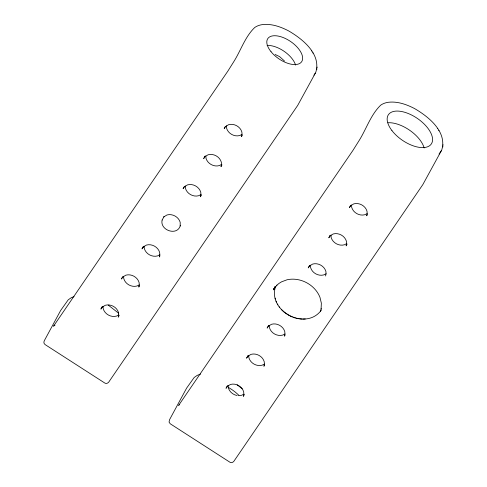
<?xml version="1.0" encoding="UTF-8"?>
<svg xmlns="http://www.w3.org/2000/svg" width="487" height="487" viewBox="0 0 487 487"><rect width="100%" height="100%" fill="white"/><g stroke="black" fill="none" stroke-linecap="round" stroke-linejoin="round"><path stroke-width="0.73" d="M315.801 72.246C321.402 54.051 302.518 38.948 288.572 30.876C280.542 26.712 271.436 23.486 262.268 24.624C259.583 25.02 256.959 25.927 254.731 27.497C244.973 36.866 240.803 50.642 233.681 61.849L227.837 71.157L53.479 326.223L54.988 325.182M441.758 149.917C447.358 131.727 428.475 116.624 414.528 108.546C406.499 104.382 397.392 101.156 388.224 102.294C385.534 102.69 382.916 103.597 380.688 105.174C370.552 114.975 366.273 129.365 358.816 141.035L352.972 150.349L178.613 405.415L179.453 404.618M316.86 69.3L316.946 68.704M317.086 67.656L317.165 67.078M442.817 146.971L442.902 146.38M443.042 145.333L443.121 144.749M275.605 286.313C267.193 310.974 305.806 331.343 321.231 310.256M320.422 311.619L321.183 308.782L321.103 309.123L321.347 303.127L319.959 297.326C314.992 284.706 300.376 276.872 287.117 279.757L281.541 281.833L278.972 283.44L276.701 285.37L276.945 285.114L273.45 289.795L275.112 286.715M325.566 275.995L326.089 273.804L325.882 271.369C324.305 265.969 318.066 262.536 312.654 264.064L309.452 266.03L309.695 265.774L308.241 267.899L309.574 265.433M102.215 306.633L100.888 309.099L102.337 306.968L102.093 307.23L105.295 305.264C110.707 303.736 116.953 307.163 118.524 312.569L118.731 315.004L118.213 317.195L119.212 315.345M122.438 277.152L121.44 279.002L122.894 276.872L122.651 277.133L125.853 275.167C131.265 273.639 137.504 277.066 139.081 282.472L139.288 284.907L138.765 287.099L139.434 285.863M143.33 246.44L141.997 248.9L143.446 246.775L143.208 247.037L146.41 245.071C151.816 243.537 158.062 246.97 159.633 252.376L159.846 254.811L159.322 257.002L159.986 255.766M184.104 186.862L183.106 188.706L184.561 186.582L184.317 186.838L187.519 184.877C192.931 183.343 199.171 186.777 200.747 192.182L200.954 194.617L200.431 196.803L201.429 194.958M204.997 156.15L203.663 158.61L205.112 156.485L204.869 156.741L208.077 154.781C213.483 153.247 219.728 156.68 221.299 162.086L221.512 164.521L220.988 166.706L221.987 164.862M225.219 126.669L224.215 128.513L225.67 126.389L225.426 126.644L228.628 124.684C234.04 123.15 240.286 126.583 241.856 131.989L242.063 134.424L241.546 136.61L242.209 135.38M227.35 385.826L226.023 388.285L227.472 386.161L227.228 386.416L230.436 384.456C235.842 382.922 242.088 386.355 243.658 391.761L243.871 394.196L243.348 396.381L244.346 394.537M247.907 355.729L246.574 358.188L248.029 356.064L247.786 356.32L250.988 354.359C256.399 352.825 262.639 356.259 264.216 361.664L264.423 364.099L263.899 366.285L264.569 365.055M268.465 325.626L267.132 328.092L268.587 325.967L268.343 326.223L271.545 324.263C276.957 322.729 283.197 326.162 284.767 331.568L284.98 333.997L284.457 336.188L285.12 334.959M330.131 235.337L328.798 237.802L330.253 235.671L330.009 235.933L333.211 233.967C338.617 232.439 344.863 235.866 346.434 241.272L346.647 243.707L346.123 245.898L347.121 244.048M350.683 205.24L349.356 207.706L350.804 205.575L350.561 205.837L353.763 203.87C359.175 202.342 365.42 205.77 366.991 211.175L367.198 213.61L366.681 215.802L367.344 214.566M275.094 286.776L273.45 289.795L275.21 286.581M313.902 75.187L315.539 72.794L297.697 105.411L109.472 381.023C108.619 382.679 106.653 384.249 104.79 383.032L45.102 344.589L44.153 343.536L43.86 342.148L44.323 340.687L60.656 310.463L68.235 299.809L71.346 297.648L74.024 296.589M439.043 154.056L441.49 150.471L422.832 184.603L234.606 460.209C233.76 461.865 231.788 463.441 229.925 462.224L170.237 423.775L169.05 422.052L169.622 419.563L186.612 388.133L194.185 377.48L197.302 375.325L200.547 374.083M241.984 134.412L239.793 135.52C234.381 137.048 228.141 133.615 226.571 128.209L226.358 125.78M221.427 164.509L219.241 165.617C213.83 167.144 207.584 163.717 206.013 158.312L205.8 155.877M200.875 194.605L198.684 195.713C193.272 197.241 187.032 193.814 185.456 188.408L185.249 185.973M159.76 254.798L157.575 255.906C152.163 257.44 145.917 254.007 144.347 248.601L144.134 246.166M139.209 284.895L137.017 286.003C131.606 287.537 125.366 284.104 123.789 278.698L123.582 276.263M118.651 314.992L116.46 316.1C111.054 317.634 104.808 314.2 103.238 308.795L103.025 306.36M367.119 213.598L364.927 214.706C359.522 216.24 353.276 212.807 351.705 207.401L351.492 204.966M346.567 243.695L344.376 244.803C338.964 246.337 332.718 242.903 331.148 237.498L330.941 235.063M326.01 273.791L323.818 274.899C318.407 276.433 312.167 273 310.59 267.594L310.383 265.159M284.901 333.985L282.71 335.093C277.298 336.627 271.052 333.193 269.481 327.788L269.274 325.353M264.344 364.081L262.152 365.189C256.74 366.723 250.501 363.29 248.924 357.884L248.717 355.455M243.786 394.184L241.595 395.292L238.685 395.663M302.963 319.07L305.294 318.961M299.675 318.888L302.043 319.058M296.388 318.303L298.75 318.76M237.175 395.523C233.17 394.847 229.529 391.932 228.373 387.981M293.156 317.341L295.469 318.072M275.143 54.471L279.605 56.62L284.499 61.033M290.033 316.008L292.267 317M289.187 315.57L284.341 312.344L281.224 309.385M108.242 305.093L118.396 313.038M237.181 384.809L242.258 388.815M279.142 306.81L279.69 307.553M437.46 128.41L437.667 128.726M438.769 130.449L438.994 130.796M311.503 50.739L311.71 51.05M312.812 52.773L313.038 53.12M277.413 304.046L277.864 304.838M276.068 301.143L276.409 301.97M275.125 298.154L275.35 299M228.16 385.552L228.202 386.897M267.101 45.461A20.503 10.458 34.3 0 1 295.572 65.094M228.086 387.268A25.969 13.246 34.3 0 1 238.831 395.292M387.962 122.754A25.969 13.246 34.3 0 1 424.147 147.975M162.141 220.033C159.572 230.26 177.231 236.39 180.293 225.676L180.208 226.023L180.19 222.279C178.619 216.873 172.374 213.44 166.962 214.974L163.76 216.94L164.003 216.678L162.141 220.033M271.046 51.725A20.503 10.458 34.3 0 0 301.599 61.794A20.503 10.458 34.3 0 0 281.516 36.945A20.503 10.458 34.3 0 0 271.046 51.725M391.925 130.559A25.969 13.246 34.3 0 0 430.892 144.529A25.969 13.246 34.3 0 0 406.755 112.941A25.969 13.246 34.3 0 0 391.925 130.559"/></g></svg>
